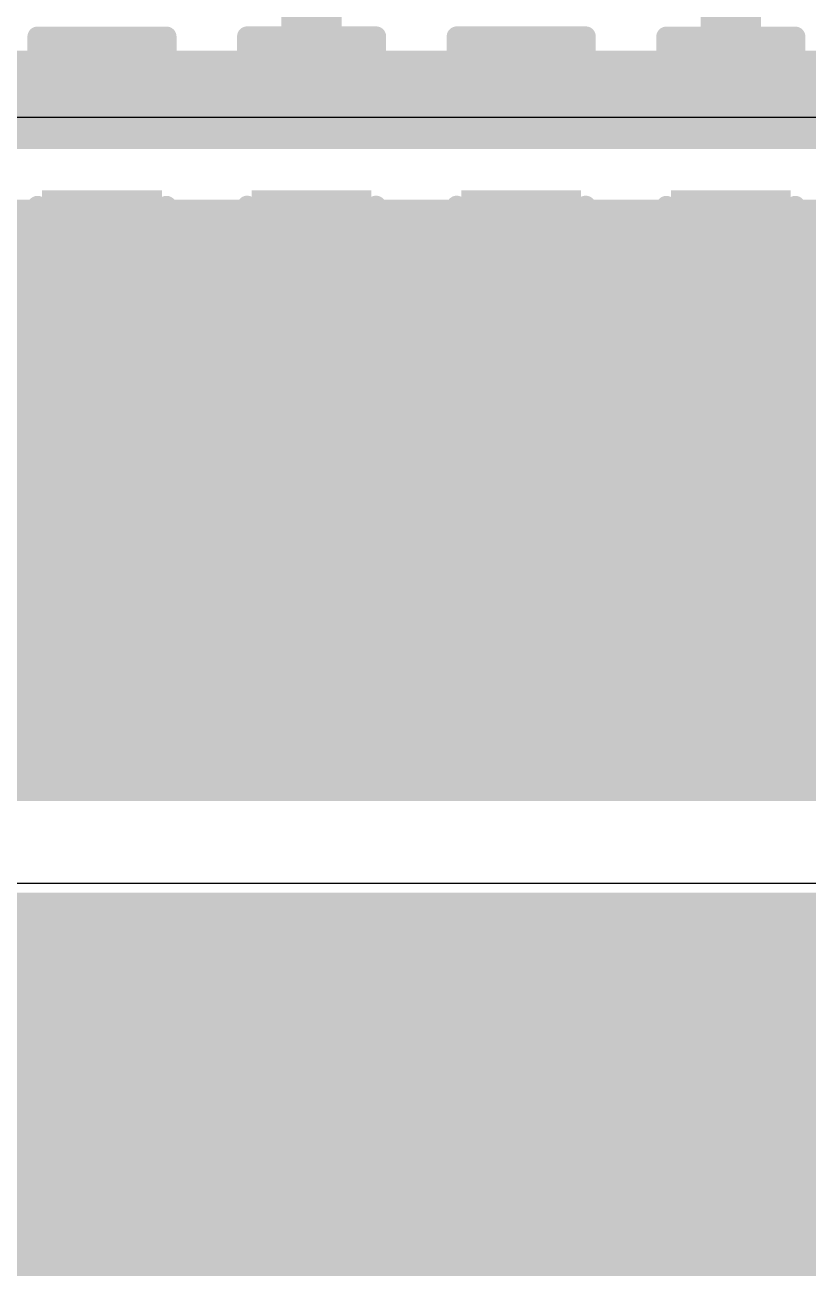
# Model space of a CAD drawing. Header units: inches. Extents: x -5 to 5328, y -4 to 5281.
# Drawn here: x 79.14 to 84.08, y 56.6 to 64.44 of the extents above; entities that cross this region are included whole.
import ezdxf

# ---------------------------------------------------------------- set-up
doc = ezdxf.new("R2010")
doc.units = ezdxf.units.IN
for name, color, linetype in [('Top Layer', 1, 'Continuous'), ('Top Overlay', 2, 'Continuous'), ('Top Paste', 8, 'Continuous'), ('Top Solder', 216, 'Continuous')]:
    doc.layers.add(name, color=color, linetype=linetype)

# ---------------------------------------------------------------- blocks, each defined once
blk = doc.blocks.new('C___0402_181')
at = {"layer": 'Top Layer'}
for points in [[(-0.6985, -0.3175), (-0.6985, 0.3175), (-0.2413, 0.3175), (-0.2413, -0.3175)], [(0.2413, -0.3175), (0.2413, 0.3175), (0.6985, 0.3175), (0.6985, -0.3175)]]:
    blk.add_hatch(color=1, dxfattribs=at).paths.add_polyline_path(points)
at = {"layer": 'Top Paste'}
for points in [[(-0.6985, -0.3175), (-0.6985, 0.3175), (-0.2413, 0.3175), (-0.2413, -0.3175)], [(0.2413, -0.3175), (0.2413, 0.3175), (0.6985, 0.3175), (0.6985, -0.3175)]]:
    blk.add_hatch(color=8, dxfattribs=at).paths.add_polyline_path(points)
at = {"layer": 'Top Solder'}
for points in [[(-0.7585, -0.3775), (-0.7585, 0.3775), (-0.1813, 0.3775), (-0.1813, -0.3775)], [(0.1813, -0.3775), (0.1813, 0.3775), (0.7585, 0.3775), (0.7585, -0.3775)]]:
    blk.add_hatch(color=216, dxfattribs=at).paths.add_polyline_path(points)
at = {"layer": 'Top Overlay'}
for points in [[(-0.2794, 0.4064, 0.127, 0.127, 0), (-0.7874, 0.4064, 0.127, 0.127, 0)], [(-0.7874, -0.4064, 0.127, 0.127, 0), (-0.7874, 0.4064, 0.127, 0.127, 0)], [(0.7874, 0.4064, 0.127, 0.127, 0), (0.2794, 0.4064, 0.127, 0.127, 0)], [(0.7874, -0.4064, 0.127, 0.127, 0), (0.7874, 0.4064, 0.127, 0.127, 0)], [(-0.2794, -0.4064, 0.127, 0.127, 0), (-0.7874, -0.4064, 0.127, 0.127, 0)], [(0.7874, -0.4064, 0.127, 0.127, 0), (0.2794, -0.4064, 0.127, 0.127, 0)]]:
    blk.add_lwpolyline(points, format="xyseb", dxfattribs=at)
for points in [[(-0.8191, 0.4064, 0.0635, 0.0635, 1), (-0.7556, 0.4064, 0.0635, 0.0635, 1)], [(-0.8191, 0.4064, 0.0635, 0.0635, 1), (-0.7556, 0.4064, 0.0635, 0.0635, 1)], [(-0.3111, 0.4064, 0.0635, 0.0635, 1), (-0.2477, 0.4064, 0.0635, 0.0635, 1)], [(0.2477, 0.4064, 0.0635, 0.0635, 1), (0.3111, 0.4064, 0.0635, 0.0635, 1)], [(0.7556, 0.4064, 0.0635, 0.0635, 1), (0.8191, 0.4064, 0.0635, 0.0635, 1)], [(0.7556, 0.4064, 0.0635, 0.0635, 1), (0.8191, 0.4064, 0.0635, 0.0635, 1)], [(-0.8191, -0.4064, 0.0635, 0.0635, 1), (-0.7556, -0.4064, 0.0635, 0.0635, 1)], [(-0.8191, -0.4064, 0.0635, 0.0635, 1), (-0.7556, -0.4064, 0.0635, 0.0635, 1)], [(-0.3111, -0.4064, 0.0635, 0.0635, 1), (-0.2477, -0.4064, 0.0635, 0.0635, 1)], [(0.2477, -0.4064, 0.0635, 0.0635, 1), (0.3111, -0.4064, 0.0635, 0.0635, 1)], [(0.7556, -0.4064, 0.0635, 0.0635, 1), (0.8191, -0.4064, 0.0635, 0.0635, 1)], [(0.7556, -0.4064, 0.0635, 0.0635, 1), (0.8191, -0.4064, 0.0635, 0.0635, 1)]]:
    blk.add_lwpolyline(points, format="xyseb", close=True, dxfattribs=at)
blk = doc.blocks.new('C___0402_182')
at = {"layer": 'Top Layer'}
for points in [[(-0.6985, -0.3175), (-0.6985, 0.3175), (-0.2413, 0.3175), (-0.2413, -0.3175)], [(0.2413, -0.3175), (0.2413, 0.3175), (0.6985, 0.3175), (0.6985, -0.3175)]]:
    blk.add_hatch(color=1, dxfattribs=at).paths.add_polyline_path(points)
at = {"layer": 'Top Paste'}
for points in [[(-0.6985, -0.3175), (-0.6985, 0.3175), (-0.2413, 0.3175), (-0.2413, -0.3175)], [(0.2413, -0.3175), (0.2413, 0.3175), (0.6985, 0.3175), (0.6985, -0.3175)]]:
    blk.add_hatch(color=8, dxfattribs=at).paths.add_polyline_path(points)
at = {"layer": 'Top Solder'}
for points in [[(-0.7585, -0.3775), (-0.7585, 0.3775), (-0.1813, 0.3775), (-0.1813, -0.3775)], [(0.1813, -0.3775), (0.1813, 0.3775), (0.7585, 0.3775), (0.7585, -0.3775)]]:
    blk.add_hatch(color=216, dxfattribs=at).paths.add_polyline_path(points)
at = {"layer": 'Top Overlay'}
for points in [[(-0.2794, 0.4064, 0.127, 0.127, 0), (-0.7874, 0.4064, 0.127, 0.127, 0)], [(-0.7874, -0.4064, 0.127, 0.127, 0), (-0.7874, 0.4064, 0.127, 0.127, 0)], [(0.7874, 0.4064, 0.127, 0.127, 0), (0.2794, 0.4064, 0.127, 0.127, 0)], [(0.7874, -0.4064, 0.127, 0.127, 0), (0.7874, 0.4064, 0.127, 0.127, 0)], [(-0.2794, -0.4064, 0.127, 0.127, 0), (-0.7874, -0.4064, 0.127, 0.127, 0)], [(0.7874, -0.4064, 0.127, 0.127, 0), (0.2794, -0.4064, 0.127, 0.127, 0)]]:
    blk.add_lwpolyline(points, format="xyseb", dxfattribs=at)
for points in [[(-0.8191, 0.4064, 0.0635, 0.0635, 1), (-0.7556, 0.4064, 0.0635, 0.0635, 1)], [(-0.8191, 0.4064, 0.0635, 0.0635, 1), (-0.7556, 0.4064, 0.0635, 0.0635, 1)], [(-0.3111, 0.4064, 0.0635, 0.0635, 1), (-0.2477, 0.4064, 0.0635, 0.0635, 1)], [(0.2477, 0.4064, 0.0635, 0.0635, 1), (0.3111, 0.4064, 0.0635, 0.0635, 1)], [(0.7556, 0.4064, 0.0635, 0.0635, 1), (0.8191, 0.4064, 0.0635, 0.0635, 1)], [(0.7556, 0.4064, 0.0635, 0.0635, 1), (0.8191, 0.4064, 0.0635, 0.0635, 1)], [(-0.8191, -0.4064, 0.0635, 0.0635, 1), (-0.7556, -0.4064, 0.0635, 0.0635, 1)], [(-0.8191, -0.4064, 0.0635, 0.0635, 1), (-0.7556, -0.4064, 0.0635, 0.0635, 1)], [(-0.3111, -0.4064, 0.0635, 0.0635, 1), (-0.2477, -0.4064, 0.0635, 0.0635, 1)], [(0.2477, -0.4064, 0.0635, 0.0635, 1), (0.3111, -0.4064, 0.0635, 0.0635, 1)], [(0.7556, -0.4064, 0.0635, 0.0635, 1), (0.8191, -0.4064, 0.0635, 0.0635, 1)], [(0.7556, -0.4064, 0.0635, 0.0635, 1), (0.8191, -0.4064, 0.0635, 0.0635, 1)]]:
    blk.add_lwpolyline(points, format="xyseb", close=True, dxfattribs=at)
blk = doc.blocks.new('C___0402_183')
at = {"layer": 'Top Layer'}
for points in [[(-0.6985, -0.3175), (-0.6985, 0.3175), (-0.2413, 0.3175), (-0.2413, -0.3175)], [(0.2413, -0.3175), (0.2413, 0.3175), (0.6985, 0.3175), (0.6985, -0.3175)]]:
    blk.add_hatch(color=1, dxfattribs=at).paths.add_polyline_path(points)
at = {"layer": 'Top Paste'}
for points in [[(-0.6985, -0.3175), (-0.6985, 0.3175), (-0.2413, 0.3175), (-0.2413, -0.3175)], [(0.2413, -0.3175), (0.2413, 0.3175), (0.6985, 0.3175), (0.6985, -0.3175)]]:
    blk.add_hatch(color=8, dxfattribs=at).paths.add_polyline_path(points)
at = {"layer": 'Top Solder'}
for points in [[(-0.7585, -0.3775), (-0.7585, 0.3775), (-0.1813, 0.3775), (-0.1813, -0.3775)], [(0.1813, -0.3775), (0.1813, 0.3775), (0.7585, 0.3775), (0.7585, -0.3775)]]:
    blk.add_hatch(color=216, dxfattribs=at).paths.add_polyline_path(points)
at = {"layer": 'Top Overlay'}
for points in [[(-0.2794, 0.4064, 0.127, 0.127, 0), (-0.7874, 0.4064, 0.127, 0.127, 0)], [(-0.7874, -0.4064, 0.127, 0.127, 0), (-0.7874, 0.4064, 0.127, 0.127, 0)], [(0.7874, 0.4064, 0.127, 0.127, 0), (0.2794, 0.4064, 0.127, 0.127, 0)], [(0.7874, -0.4064, 0.127, 0.127, 0), (0.7874, 0.4064, 0.127, 0.127, 0)], [(-0.2794, -0.4064, 0.127, 0.127, 0), (-0.7874, -0.4064, 0.127, 0.127, 0)], [(0.7874, -0.4064, 0.127, 0.127, 0), (0.2794, -0.4064, 0.127, 0.127, 0)]]:
    blk.add_lwpolyline(points, format="xyseb", dxfattribs=at)
for points in [[(-0.8191, 0.4064, 0.0635, 0.0635, 1), (-0.7556, 0.4064, 0.0635, 0.0635, 1)], [(-0.8191, 0.4064, 0.0635, 0.0635, 1), (-0.7556, 0.4064, 0.0635, 0.0635, 1)], [(-0.3111, 0.4064, 0.0635, 0.0635, 1), (-0.2477, 0.4064, 0.0635, 0.0635, 1)], [(0.2477, 0.4064, 0.0635, 0.0635, 1), (0.3111, 0.4064, 0.0635, 0.0635, 1)], [(0.7556, 0.4064, 0.0635, 0.0635, 1), (0.8191, 0.4064, 0.0635, 0.0635, 1)], [(0.7556, 0.4064, 0.0635, 0.0635, 1), (0.8191, 0.4064, 0.0635, 0.0635, 1)], [(-0.8191, -0.4064, 0.0635, 0.0635, 1), (-0.7556, -0.4064, 0.0635, 0.0635, 1)], [(-0.8191, -0.4064, 0.0635, 0.0635, 1), (-0.7556, -0.4064, 0.0635, 0.0635, 1)], [(-0.3111, -0.4064, 0.0635, 0.0635, 1), (-0.2477, -0.4064, 0.0635, 0.0635, 1)], [(0.2477, -0.4064, 0.0635, 0.0635, 1), (0.3111, -0.4064, 0.0635, 0.0635, 1)], [(0.7556, -0.4064, 0.0635, 0.0635, 1), (0.8191, -0.4064, 0.0635, 0.0635, 1)], [(0.7556, -0.4064, 0.0635, 0.0635, 1), (0.8191, -0.4064, 0.0635, 0.0635, 1)]]:
    blk.add_lwpolyline(points, format="xyseb", close=True, dxfattribs=at)
blk = doc.blocks.new('C___0402_184')
at = {"layer": 'Top Layer'}
for points in [[(-0.6985, -0.3175), (-0.6985, 0.3175), (-0.2413, 0.3175), (-0.2413, -0.3175)], [(0.2413, -0.3175), (0.2413, 0.3175), (0.6985, 0.3175), (0.6985, -0.3175)]]:
    blk.add_hatch(color=1, dxfattribs=at).paths.add_polyline_path(points)
at = {"layer": 'Top Paste'}
for points in [[(-0.6985, -0.3175), (-0.6985, 0.3175), (-0.2413, 0.3175), (-0.2413, -0.3175)], [(0.2413, -0.3175), (0.2413, 0.3175), (0.6985, 0.3175), (0.6985, -0.3175)]]:
    blk.add_hatch(color=8, dxfattribs=at).paths.add_polyline_path(points)
at = {"layer": 'Top Solder'}
for points in [[(-0.7585, -0.3775), (-0.7585, 0.3775), (-0.1813, 0.3775), (-0.1813, -0.3775)], [(0.1813, -0.3775), (0.1813, 0.3775), (0.7585, 0.3775), (0.7585, -0.3775)]]:
    blk.add_hatch(color=216, dxfattribs=at).paths.add_polyline_path(points)
at = {"layer": 'Top Overlay'}
for points in [[(-0.2794, 0.4064, 0.127, 0.127, 0), (-0.7874, 0.4064, 0.127, 0.127, 0)], [(-0.7874, -0.4064, 0.127, 0.127, 0), (-0.7874, 0.4064, 0.127, 0.127, 0)], [(0.7874, 0.4064, 0.127, 0.127, 0), (0.2794, 0.4064, 0.127, 0.127, 0)], [(0.7874, -0.4064, 0.127, 0.127, 0), (0.7874, 0.4064, 0.127, 0.127, 0)], [(-0.2794, -0.4064, 0.127, 0.127, 0), (-0.7874, -0.4064, 0.127, 0.127, 0)], [(0.7874, -0.4064, 0.127, 0.127, 0), (0.2794, -0.4064, 0.127, 0.127, 0)]]:
    blk.add_lwpolyline(points, format="xyseb", dxfattribs=at)
for points in [[(-0.8191, 0.4064, 0.0635, 0.0635, 1), (-0.7556, 0.4064, 0.0635, 0.0635, 1)], [(-0.8191, 0.4064, 0.0635, 0.0635, 1), (-0.7556, 0.4064, 0.0635, 0.0635, 1)], [(-0.3111, 0.4064, 0.0635, 0.0635, 1), (-0.2477, 0.4064, 0.0635, 0.0635, 1)], [(0.2477, 0.4064, 0.0635, 0.0635, 1), (0.3111, 0.4064, 0.0635, 0.0635, 1)], [(0.7556, 0.4064, 0.0635, 0.0635, 1), (0.8191, 0.4064, 0.0635, 0.0635, 1)], [(0.7556, 0.4064, 0.0635, 0.0635, 1), (0.8191, 0.4064, 0.0635, 0.0635, 1)], [(-0.8191, -0.4064, 0.0635, 0.0635, 1), (-0.7556, -0.4064, 0.0635, 0.0635, 1)], [(-0.8191, -0.4064, 0.0635, 0.0635, 1), (-0.7556, -0.4064, 0.0635, 0.0635, 1)], [(-0.3111, -0.4064, 0.0635, 0.0635, 1), (-0.2477, -0.4064, 0.0635, 0.0635, 1)], [(0.2477, -0.4064, 0.0635, 0.0635, 1), (0.3111, -0.4064, 0.0635, 0.0635, 1)], [(0.7556, -0.4064, 0.0635, 0.0635, 1), (0.8191, -0.4064, 0.0635, 0.0635, 1)], [(0.7556, -0.4064, 0.0635, 0.0635, 1), (0.8191, -0.4064, 0.0635, 0.0635, 1)]]:
    blk.add_lwpolyline(points, format="xyseb", close=True, dxfattribs=at)
blk = doc.blocks.new('C___1206_186')
at = {"layer": 'Top Layer'}
for points in [[(-2.032, 0.889), (-0.508, 0.889), (-0.508, -0.889), (-2.032, -0.889)], [(0.508, 0.889), (2.032, 0.889), (2.032, -0.889), (0.508, -0.889)]]:
    blk.add_hatch(color=1, dxfattribs=at).paths.add_polyline_path(points)
at = {"layer": 'Top Paste'}
for points in [[(-2.032, 0.889), (-0.508, 0.889), (-0.508, -0.889), (-2.032, -0.889)], [(0.508, 0.889), (2.032, 0.889), (2.032, -0.889), (0.508, -0.889)]]:
    blk.add_hatch(color=8, dxfattribs=at).paths.add_polyline_path(points)
at = {"layer": 'Top Solder'}
for points in [[(-2.1336, 0.9906), (-0.4064, 0.9906), (-0.4064, -0.9906), (-2.1336, -0.9906)], [(0.4064, 0.9906), (2.1336, 0.9906), (2.1336, -0.9906), (0.4064, -0.9906)]]:
    blk.add_hatch(color=216, dxfattribs=at).paths.add_polyline_path(points)
at = {"layer": 'Top Overlay'}
for points in [[(-2.1336, 0.9906, 0.127, 0.127, 0), (-2.1336, -0.9906, 0.127, 0.127, 0)], [(-2.1336, 0.9906, 0.127, 0.127, 0), (-0.6096, 0.9906, 0.127, 0.127, 0)], [(0.6096, 0.9906, 0.127, 0.127, 0), (2.1336, 0.9906, 0.127, 0.127, 0)], [(2.1336, 0.9906, 0.127, 0.127, 0), (2.1336, -0.9906, 0.127, 0.127, 0)], [(-2.1336, -0.9906, 0.127, 0.127, 0), (-0.6096, -0.9906, 0.127, 0.127, 0)], [(0.6096, -0.9906, 0.127, 0.127, 0), (2.1336, -0.9906, 0.127, 0.127, 0)]]:
    blk.add_lwpolyline(points, format="xyseb", dxfattribs=at)
for points in [[(-2.1654, 0.9906, 0.0635, 0.0635, 1), (-2.1019, 0.9906, 0.0635, 0.0635, 1)], [(-2.1654, 0.9906, 0.0635, 0.0635, 1), (-2.1019, 0.9906, 0.0635, 0.0635, 1)], [(-0.6413, 0.9906, 0.0635, 0.0635, 1), (-0.5778, 0.9906, 0.0635, 0.0635, 1)], [(0.5778, 0.9906, 0.0635, 0.0635, 1), (0.6413, 0.9906, 0.0635, 0.0635, 1)], [(2.1019, 0.9906, 0.0635, 0.0635, 1), (2.1654, 0.9906, 0.0635, 0.0635, 1)], [(2.1019, 0.9906, 0.0635, 0.0635, 1), (2.1654, 0.9906, 0.0635, 0.0635, 1)], [(-2.1654, -0.9906, 0.0635, 0.0635, 1), (-2.1019, -0.9906, 0.0635, 0.0635, 1)], [(-2.1654, -0.9906, 0.0635, 0.0635, 1), (-2.1019, -0.9906, 0.0635, 0.0635, 1)], [(-0.6413, -0.9906, 0.0635, 0.0635, 1), (-0.5778, -0.9906, 0.0635, 0.0635, 1)], [(0.5778, -0.9906, 0.0635, 0.0635, 1), (0.6413, -0.9906, 0.0635, 0.0635, 1)], [(2.1019, -0.9906, 0.0635, 0.0635, 1), (2.1654, -0.9906, 0.0635, 0.0635, 1)], [(2.1019, -0.9906, 0.0635, 0.0635, 1), (2.1654, -0.9906, 0.0635, 0.0635, 1)]]:
    blk.add_lwpolyline(points, format="xyseb", close=True, dxfattribs=at)
blk = doc.blocks.new('C___1206_187')
at = {"layer": 'Top Layer'}
for points in [[(-2.032, 0.889), (-0.508, 0.889), (-0.508, -0.889), (-2.032, -0.889)], [(0.508, 0.889), (2.032, 0.889), (2.032, -0.889), (0.508, -0.889)]]:
    blk.add_hatch(color=1, dxfattribs=at).paths.add_polyline_path(points)
at = {"layer": 'Top Paste'}
for points in [[(-2.032, 0.889), (-0.508, 0.889), (-0.508, -0.889), (-2.032, -0.889)], [(0.508, 0.889), (2.032, 0.889), (2.032, -0.889), (0.508, -0.889)]]:
    blk.add_hatch(color=8, dxfattribs=at).paths.add_polyline_path(points)
at = {"layer": 'Top Solder'}
for points in [[(-2.1336, 0.9906), (-0.4064, 0.9906), (-0.4064, -0.9906), (-2.1336, -0.9906)], [(0.4064, 0.9906), (2.1336, 0.9906), (2.1336, -0.9906), (0.4064, -0.9906)]]:
    blk.add_hatch(color=216, dxfattribs=at).paths.add_polyline_path(points)
at = {"layer": 'Top Overlay'}
for points in [[(-2.1336, 0.9906, 0.127, 0.127, 0), (-2.1336, -0.9906, 0.127, 0.127, 0)], [(-2.1336, 0.9906, 0.127, 0.127, 0), (-0.6096, 0.9906, 0.127, 0.127, 0)], [(0.6096, 0.9906, 0.127, 0.127, 0), (2.1336, 0.9906, 0.127, 0.127, 0)], [(2.1336, 0.9906, 0.127, 0.127, 0), (2.1336, -0.9906, 0.127, 0.127, 0)], [(-2.1336, -0.9906, 0.127, 0.127, 0), (-0.6096, -0.9906, 0.127, 0.127, 0)], [(0.6096, -0.9906, 0.127, 0.127, 0), (2.1336, -0.9906, 0.127, 0.127, 0)]]:
    blk.add_lwpolyline(points, format="xyseb", dxfattribs=at)
for points in [[(-2.1654, 0.9906, 0.0635, 0.0635, 1), (-2.1019, 0.9906, 0.0635, 0.0635, 1)], [(-2.1654, 0.9906, 0.0635, 0.0635, 1), (-2.1019, 0.9906, 0.0635, 0.0635, 1)], [(-0.6413, 0.9906, 0.0635, 0.0635, 1), (-0.5778, 0.9906, 0.0635, 0.0635, 1)], [(0.5778, 0.9906, 0.0635, 0.0635, 1), (0.6413, 0.9906, 0.0635, 0.0635, 1)], [(2.1019, 0.9906, 0.0635, 0.0635, 1), (2.1654, 0.9906, 0.0635, 0.0635, 1)], [(2.1019, 0.9906, 0.0635, 0.0635, 1), (2.1654, 0.9906, 0.0635, 0.0635, 1)], [(-2.1654, -0.9906, 0.0635, 0.0635, 1), (-2.1019, -0.9906, 0.0635, 0.0635, 1)], [(-2.1654, -0.9906, 0.0635, 0.0635, 1), (-2.1019, -0.9906, 0.0635, 0.0635, 1)], [(-0.6413, -0.9906, 0.0635, 0.0635, 1), (-0.5778, -0.9906, 0.0635, 0.0635, 1)], [(0.5778, -0.9906, 0.0635, 0.0635, 1), (0.6413, -0.9906, 0.0635, 0.0635, 1)], [(2.1019, -0.9906, 0.0635, 0.0635, 1), (2.1654, -0.9906, 0.0635, 0.0635, 1)], [(2.1019, -0.9906, 0.0635, 0.0635, 1), (2.1654, -0.9906, 0.0635, 0.0635, 1)]]:
    blk.add_lwpolyline(points, format="xyseb", close=True, dxfattribs=at)

msp = doc.modelspace()

# ---------------------------------------------------------------- hatches: boundary and pattern name
at = {"layer": 'Top Layer'}
for points in [[(70.8658, 63.6567), (89.132, 63.6567), (89.132, 64.2756), (70.8658, 64.2756)], [(73.4032, 59.5486), (88.6535, 59.5486), (88.6535, 63.337), (73.4032, 63.337)], [(77.0992, 54.8522), (88.6535, 54.8522), (88.6535, 58.9691), (77.0992, 58.9691)]]:
    msp.add_hatch(color=1, dxfattribs=at).paths.add_polyline_path(points)

# ---------------------------------------------------------------- linework, layer by layer
for p, q in [((88.6535, 63.8549), (71.3837, 63.8549)), ((76.3682, 59.0307), (88.6535, 59.0307))]:
    msp.add_line(p, q, dxfattribs=at)
for points in [[(80.9514, 64.0482, 0.381, 0.381, 0), (80.9514, 64.9927, 0.381, 0.381, 0)], [(83.5943, 64.047, 0.381, 0.381, 0), (83.5943, 64.9915, 0.381, 0.381, 0)], [(77.6469, 64.0476, 0.381, 0.381, 0), (79.6299, 64.0476, 0.381, 0.381, 0)], [(79.6299, 64.0476, 0.381, 0.381, 0), (83.5937, 64.0476, 0.381, 0.381, 0)], [(83.5937, 64.0476, 0.381, 0.381, 0), (83.5943, 64.047, 0.381, 0.381, 0)], [(81.1973, 56.8563, 0.381, 0.381, 0), (81.1973, 58.0545, 0.381, 0.381, 0)], [(81.1942, 56.8531, 0.381, 0.381, 0), (81.1973, 56.8563, 0.381, 0.381, 0)], [(82.4075, 56.8124, 0.381, 0.381, 0), (82.4107, 56.8156, 0.381, 0.381, 0)], [(82.4075, 55.6143, 0.381, 0.381, 0), (82.4075, 56.8124, 0.381, 0.381, 0)]]:
    msp.add_lwpolyline(points, format="xyseb", dxfattribs=at)
for points in [[(79.5347, 64.0476, 0.1905, 0.1905, 1), (79.7252, 64.0476, 0.1905, 0.1905, 1)], [(79.5347, 64.0476, 0.1905, 0.1905, 1), (79.7252, 64.0476, 0.1905, 0.1905, 1)], [(80.8562, 64.0482, 0.1905, 0.1905, 1), (81.0467, 64.0482, 0.1905, 0.1905, 1)], [(83.4984, 64.0476, 0.1905, 0.1905, 1), (83.6889, 64.0476, 0.1905, 0.1905, 1)], [(83.4984, 64.0476, 0.1905, 0.1905, 1), (83.6889, 64.0476, 0.1905, 0.1905, 1)], [(83.4991, 64.047, 0.1905, 0.1905, 1), (83.6896, 64.047, 0.1905, 0.1905, 1)], [(83.4991, 64.047, 0.1905, 0.1905, 1), (83.6896, 64.047, 0.1905, 0.1905, 1)], [(81.1021, 58.0545, 0.1905, 0.1905, 1), (81.2926, 58.0545, 0.1905, 0.1905, 1)], [(81.0989, 56.8531, 0.1905, 0.1905, 1), (81.2894, 56.8531, 0.1905, 0.1905, 1)], [(81.1021, 56.8563, 0.1905, 0.1905, 1), (81.2926, 56.8563, 0.1905, 0.1905, 1)], [(81.1021, 56.8563, 0.1905, 0.1905, 1), (81.2926, 56.8563, 0.1905, 0.1905, 1)], [(82.3123, 56.8124, 0.1905, 0.1905, 1), (82.5028, 56.8124, 0.1905, 0.1905, 1)], [(82.3123, 56.8124, 0.1905, 0.1905, 1), (82.5028, 56.8124, 0.1905, 0.1905, 1)], [(82.3154, 56.8156, 0.1905, 0.1905, 1), (82.5059, 56.8156, 0.1905, 0.1905, 1)]]:
    msp.add_lwpolyline(points, format="xyseb", close=True, dxfattribs=at)
at = {"layer": 'Top Overlay'}
for points in [[(76.7065, 61.7474, 0.1905, 0.1905, 0), (85.6234, 61.7474, 0.1905, 0.1905, 0)], [(76.7065, 56.8198, 0.1905, 0.1905, 0), (85.6234, 56.8198, 0.1905, 0.1905, 0)]]:
    msp.add_lwpolyline(points, format="xyseb", dxfattribs=at)

# ---------------------------------------------------------------- block references
for name, p, rotation in [('C___0402_181', (79.6299, 63.5773), 270), ('C___0402_182', (80.9514, 63.5783), 270), ('C___0402_183', (82.2729, 63.5783), 270), ('C___0402_184', (83.5943, 63.5771), 270), ('C___1206_186', (81.1973, 59.3245), 90), ('C___1206_187', (84.2928, 59.3245), 90)]:
    msp.add_blockref(name, p, dxfattribs=dict(rotation=rotation))

doc.saveas('drawing.dxf')
